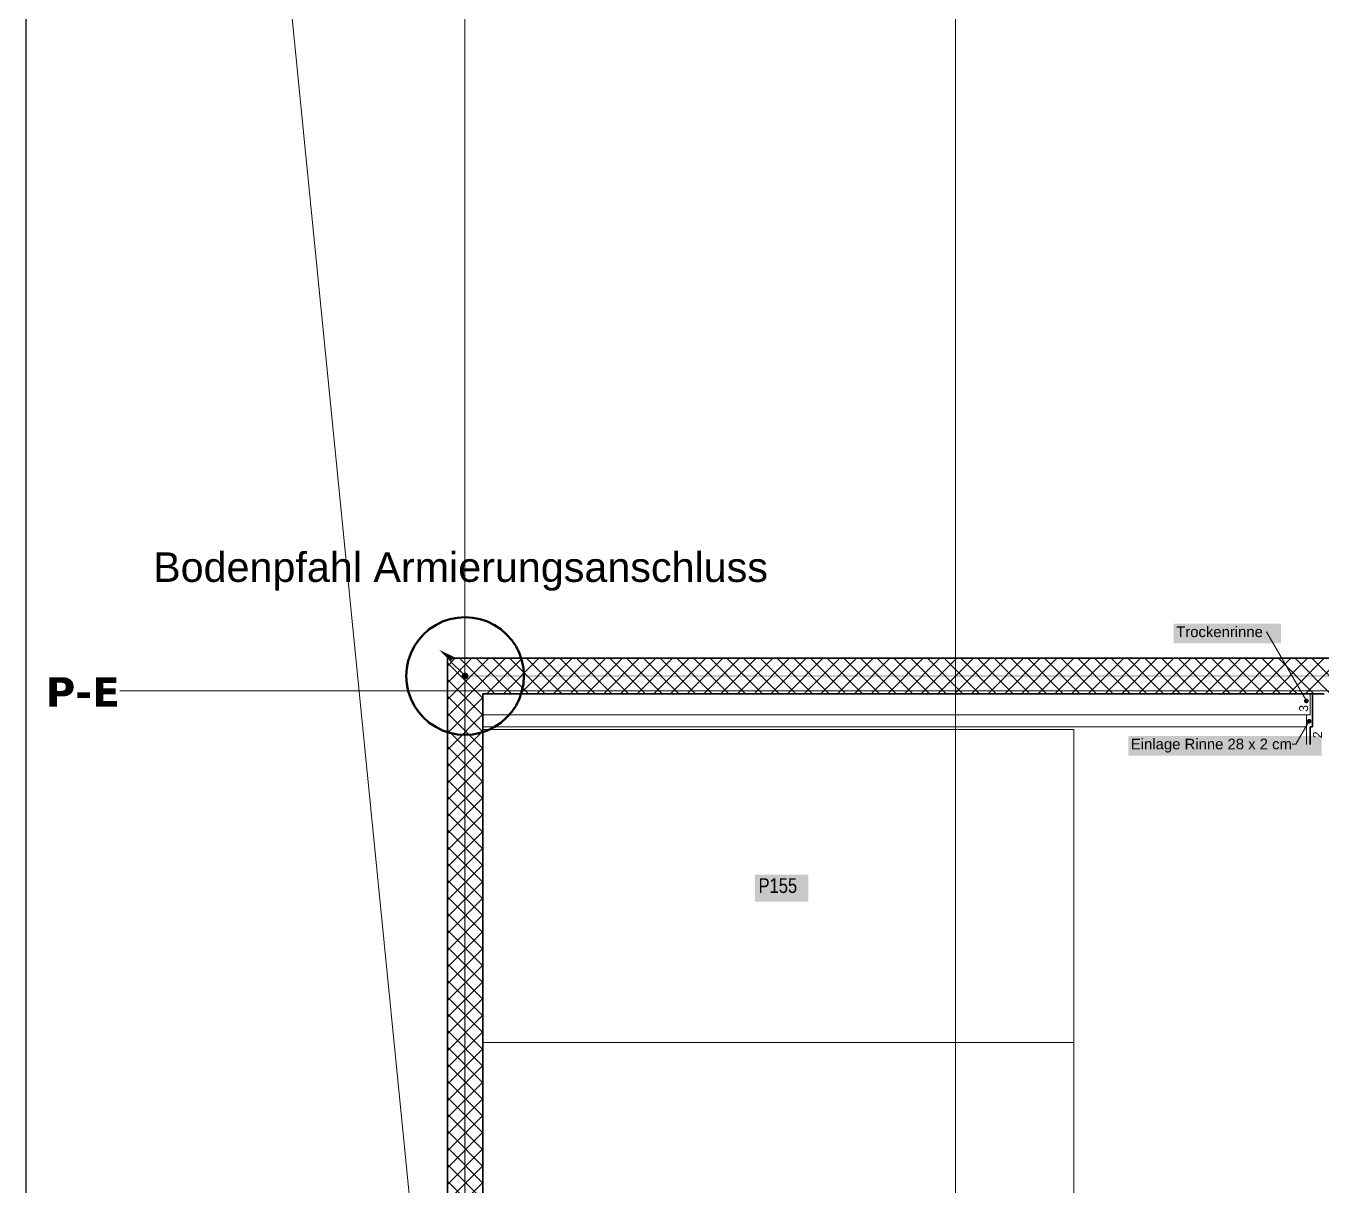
# Model space of a CAD drawing. Extents: x -1067 to 23308, y -6822 to 57810.
# Drawn here: x -1062.4 to -843.1, y 16.1 to 212.4 of the extents above; entities that cross this region are included whole.
import ezdxf
from ezdxf.lldxf.tags import DXFTag

# ---------------------------------------------------------------- set-up
doc = ezdxf.new("R2010")
doc.units = 0
doc.layers.get('0').update_dxf_attribs({"lineweight": 13})
for name, color, linetype, lineweight, true_color in [('A-DETL-____-OTLN', 5, 'Continuous', 9, 0x0000ff), ('EL01_WAN_Blitzschutz Text', 1, 'Continuous', 13, 0xff0000), ('EL01_WAN_Leitung_Potentialausgleich', 1, 'fein_strichliert', 13, 0xff0000), ('S-GRID-____-IDEN', 7, 'Continuous', 9, 0x5555aa)]:
    doc.layers.add(name, color=color, linetype=linetype, lineweight=lineweight, true_color=true_color)
for name, color, linetype, lineweight in [('A-FLOR-____-OTLN', 7, 'Continuous', 9), ('A-WALL-____-MCUT', 7, 'Continuous', 35), ('A-WALL-____-PATT', 7, 'Continuous', 35), ('C-PRKG-____-IDEN', 7, 'Continuous', 5), ('C-PRKG-____-OTLN', 7, 'Continuous', 9), ('S-GRID-____-OTLN', 7, 'Continuous', 5), ('Text', 7, 'Continuous', 5)]:
    doc.layers.add(name, color=color, linetype=linetype, lineweight=lineweight)
doc.styles.get("Standard").update_dxf_attribs({"font": 'arial.ttf'})
tags = doc.linetypes.add('_Rasterlinie_', pattern=[0.375, 0.2, -0.05, 0.075, -0.05]).pattern_tags.tags
tags[10:11] = [DXFTag(74, 4), DXFTag(75, 0), DXFTag(340, '0'), DXFTag(46, 1.0), DXFTag(50, 0.0), DXFTag(44, 0.0), DXFTag(45, 0.0)]
tags[8:9] = [DXFTag(74, 4), DXFTag(75, 0), DXFTag(340, '0'), DXFTag(46, 1.0), DXFTag(50, 0.0), DXFTag(44, 0.0), DXFTag(45, 0.0)]
tags[6:7] = [DXFTag(74, 4), DXFTag(75, 0), DXFTag(340, '0'), DXFTag(46, 1.0), DXFTag(50, 0.0), DXFTag(44, 0.0), DXFTag(45, 0.0)]
tags[4:5] = [DXFTag(74, 4), DXFTag(75, 0), DXFTag(340, '0'), DXFTag(46, 1.0), DXFTag(50, 0.0), DXFTag(44, 0.0), DXFTag(45, 0.0)]
tags = doc.linetypes.add('_Strichliert - Fein_', pattern=[0.15, 0.1, -0.05]).pattern_tags.tags
tags[6:7] = [DXFTag(74, 4), DXFTag(75, 0), DXFTag(340, '0'), DXFTag(46, 1.0), DXFTag(50, 0.0), DXFTag(44, 0.0), DXFTag(45, 0.0)]
tags[4:5] = [DXFTag(74, 4), DXFTag(75, 0), DXFTag(340, '0'), DXFTag(46, 1.0), DXFTag(50, 0.0), DXFTag(44, 0.0), DXFTag(45, 0.0)]
tags = doc.linetypes.add('fein_strichliert', pattern=[4, 1, -2, 1]).pattern_tags.tags
tags[8:9] = [DXFTag(74, 4), DXFTag(75, 0), DXFTag(340, '0'), DXFTag(46, 0.0), DXFTag(50, 0.0), DXFTag(44, 0.0), DXFTag(45, 0.0)]
tags[6:7] = [DXFTag(74, 4), DXFTag(75, 0), DXFTag(340, '0'), DXFTag(46, 0.0), DXFTag(50, 0.0), DXFTag(44, 0.0), DXFTag(45, 0.0)]
tags[4:5] = [DXFTag(74, 4), DXFTag(75, 0), DXFTag(340, '0'), DXFTag(46, 0.0), DXFTag(50, 0.0), DXFTag(44, 0.0), DXFTag(45, 0.0)]
tags = doc.linetypes.add('Gestrichelt', pattern=[0.1, 0.05, -0.05]).pattern_tags.tags
tags[6:7] = [DXFTag(74, 4), DXFTag(75, 0), DXFTag(340, '0'), DXFTag(46, 1.0), DXFTag(50, 0.0), DXFTag(44, 0.0), DXFTag(45, 0.0)]
tags[4:5] = [DXFTag(74, 4), DXFTag(75, 0), DXFTag(340, '0'), DXFTag(46, 1.0), DXFTag(50, 0.0), DXFTag(44, 0.0), DXFTag(45, 0.0)]

# ---------------------------------------------------------------- blocks, each defined once
blk = doc.blocks.new('Referenz-A0UJ2E68XE', base_point=(-1062.18, -175.86))
at = {"layer": 'A-DETL-____-OTLN', "color": 0, "linetype": '_Strichliert - Fein_', "ltscale": 0.13}
blk.add_line((-1035.16, 392.26), (-978.95, -172.39), dxfattribs=at)
at = {"layer": 'A-DETL-____-OTLN', "color": 0, "linetype": 'Continuous', "ltscale": 0.13}
for p, q in [((-845.1, 95.79), (-845.1, 99.38)), ((-845.7, 90.78), (-845.7, 95.79)), ((-845.7, 95.79), (-845.1, 95.79))]:
    blk.add_line(p, q, dxfattribs=at)
at = {"layer": 'A-DETL-____-OTLN', "color": 0, "linetype": 'Continuous', "lineweight": 35, "ltscale": 0.35}
for p, q in [((-845.1, 99.38), (-842.7, 99.38)), ((-844.7, 93.78), (-844.7, 99.38)), ((-845.1, 90.78), (-845.1, 93.78)), ((-845.1, 93.78), (-844.7, 93.78))]:
    blk.add_line(p, q, dxfattribs=at)
at = {"layer": 'A-DETL-____-OTLN', "color": 0, "linetype": 'Gestrichelt', "ltscale": 0.13}
blk.add_line((-845.7, 93.76), (-985.1, 93.76), dxfattribs=at)
at = {"layer": 'A-FLOR-____-OTLN', "color": 0, "linetype": 'Continuous', "ltscale": 0.13}
for p, q in [((-845.1, 99.36), (-985.1, 99.36)), ((-845.7, 95.78), (-985.1, 95.78))]:
    blk.add_line(p, q, dxfattribs=at)
at = {"layer": 'A-WALL-____-MCUT', "color": 0, "linetype": 'Continuous', "ltscale": 0.35}
for p, q in [((-691.1, 105.38), (-991.1, 105.38)), ((-991.1, 105.38), (-991.1, -172.39)), ((-985.1, 99.38), (-845.1, 99.38)), ((-985.1, -172.39), (-985.1, 99.38))]:
    blk.add_line(p, q, dxfattribs=at)
at = {"layer": 'A-WALL-____-PATT', "color": 0, "linetype": 'Continuous', "lineweight": 9, "ltscale": 0.13}
for p, q in [((-991.1, 104.03), (-989.76, 105.38)), ((-991.1, 101.21), (-986.93, 105.38)), ((-985.1, 101.43), (-989.04, 105.38)), ((-985.1, 104.26), (-986.22, 105.38)), ((-985.1, 104.38), (-984.1, 105.38)), ((-985.1, 101.55), (-981.27, 105.38)), ((-984.44, 99.38), (-978.44, 105.38)), ((-977.39, 99.38), (-983.39, 105.38)), ((-981.61, 99.38), (-975.61, 105.38)), ((-974.56, 99.38), (-980.56, 105.38)), ((-978.79, 99.38), (-972.79, 105.38)), ((-971.73, 99.38), (-977.73, 105.38)), ((-975.96, 99.38), (-969.96, 105.38)), ((-968.9, 99.38), (-974.9, 105.38)), ((-973.13, 99.38), (-967.13, 105.38)), ((-966.07, 99.38), (-972.07, 105.38)), ((-970.3, 99.38), (-964.3, 105.38)), ((-963.25, 99.38), (-969.25, 105.38)), ((-967.47, 99.38), (-961.47, 105.38)), ((-960.42, 99.38), (-966.42, 105.38)), ((-964.64, 99.38), (-958.64, 105.38)), ((-957.59, 99.38), (-963.59, 105.38)), ((-961.81, 99.38), (-955.81, 105.38)), ((-954.76, 99.38), (-960.76, 105.38)), ((-958.99, 99.38), (-952.99, 105.38)), ((-951.93, 99.38), (-957.93, 105.38)), ((-956.16, 99.38), (-950.16, 105.38)), ((-949.1, 99.38), (-955.1, 105.38)), ((-953.33, 99.38), (-947.33, 105.38)), ((-946.27, 99.38), (-952.27, 105.38)), ((-950.5, 99.38), (-944.5, 105.38)), ((-943.45, 99.38), (-949.45, 105.38)), ((-947.67, 99.38), (-941.67, 105.38)), ((-940.62, 99.38), (-946.62, 105.38)), ((-944.84, 99.38), (-938.84, 105.38)), ((-937.79, 99.38), (-943.79, 105.38)), ((-942.02, 99.38), (-936.02, 105.38)), ((-934.96, 99.38), (-940.96, 105.38)), ((-939.19, 99.38), (-933.19, 105.38)), ((-932.13, 99.38), (-938.13, 105.38)), ((-936.36, 99.38), (-930.36, 105.38)), ((-929.3, 99.38), (-935.3, 105.38)), ((-933.53, 99.38), (-927.53, 105.38)), ((-926.48, 99.38), (-932.48, 105.38)), ((-930.7, 99.38), (-924.7, 105.38)), ((-923.65, 99.38), (-929.65, 105.38)), ((-927.87, 99.38), (-921.87, 105.38)), ((-920.82, 99.38), (-926.82, 105.38)), ((-925.05, 99.38), (-919.05, 105.38)), ((-917.99, 99.38), (-923.99, 105.38)), ((-922.22, 99.38), (-916.22, 105.38)), ((-915.16, 99.38), (-921.16, 105.38)), ((-919.39, 99.38), (-913.39, 105.38)), ((-912.33, 99.38), (-918.33, 105.38)), ((-916.56, 99.38), (-910.56, 105.38)), ((-909.51, 99.38), (-915.51, 105.38)), ((-913.73, 99.38), (-907.73, 105.38)), ((-906.68, 99.38), (-912.68, 105.38)), ((-910.9, 99.38), (-904.9, 105.38)), ((-903.85, 99.38), (-909.85, 105.38)), ((-908.07, 99.38), (-902.07, 105.38)), ((-901.02, 99.38), (-907.02, 105.38)), ((-905.25, 99.38), (-899.25, 105.38)), ((-898.19, 99.38), (-904.19, 105.38)), ((-902.42, 99.38), (-896.42, 105.38)), ((-895.36, 99.38), (-901.36, 105.38)), ((-899.59, 99.38), (-893.59, 105.38)), ((-892.53, 99.38), (-898.53, 105.38)), ((-896.76, 99.38), (-890.76, 105.38)), ((-889.71, 99.38), (-895.71, 105.38)), ((-893.93, 99.38), (-887.93, 105.38)), ((-886.88, 99.38), (-892.88, 105.38)), ((-891.1, 99.38), (-885.1, 105.38)), ((-884.05, 99.38), (-890.05, 105.38)), ((-888.28, 99.38), (-882.28, 105.38)), ((-881.22, 99.38), (-887.22, 105.38)), ((-885.45, 99.38), (-879.45, 105.38)), ((-878.39, 99.38), (-884.39, 105.38)), ((-882.62, 99.38), (-876.62, 105.38)), ((-875.56, 99.38), (-881.56, 105.38)), ((-879.79, 99.38), (-873.79, 105.38)), ((-872.74, 99.38), (-878.74, 105.38)), ((-876.96, 99.38), (-870.96, 105.38)), ((-869.91, 99.38), (-875.91, 105.38)), ((-874.13, 99.38), (-868.13, 105.38)), ((-867.08, 99.38), (-873.08, 105.38)), ((-871.3, 99.38), (-865.3, 105.38)), ((-864.25, 99.38), (-870.25, 105.38)), ((-868.48, 99.38), (-862.48, 105.38)), ((-861.42, 99.38), (-867.42, 105.38)), ((-865.65, 99.38), (-859.65, 105.38)), ((-858.59, 99.38), (-864.59, 105.38)), ((-862.82, 99.38), (-856.82, 105.38)), ((-855.77, 99.38), (-861.77, 105.38)), ((-859.99, 99.38), (-853.99, 105.38)), ((-852.94, 99.38), (-858.94, 105.38)), ((-857.16, 99.38), (-851.16, 105.38)), ((-850.11, 99.38), (-856.11, 105.38)), ((-854.33, 99.38), (-848.33, 105.38)), ((-847.28, 99.38), (-853.28, 105.38)), ((-851.51, 99.38), (-845.51, 105.38)), ((-844.45, 99.38), (-850.45, 105.38)), ((-848.68, 99.38), (-842.68, 105.38)), ((-841.62, 99.38), (-847.62, 105.38)), ((-845.85, 99.38), (-839.85, 105.38)), ((-838.79, 99.38), (-844.79, 105.38)), ((-985.1, 98.6), (-991.1, 104.6)), ((-991.1, 98.38), (-985.1, 104.38)), ((-980.22, 99.38), (-985.1, 104.26)), ((-985.1, 95.77), (-991.1, 101.77)), ((-991.1, 95.55), (-985.1, 101.55)), ((-983.04, 99.38), (-985.1, 101.43)), ((-985.1, 92.94), (-991.1, 98.94)), ((-991.1, 92.72), (-985.1, 98.72)), ((-985.1, 90.11), (-991.1, 96.11)), ((-991.1, 89.89), (-985.1, 95.89)), ((-985.1, 87.29), (-991.1, 93.29)), ((-991.1, 87.06), (-985.1, 93.06)), ((-985.1, 84.46), (-991.1, 90.46)), ((-991.1, 84.24), (-985.1, 90.24)), ((-985.1, 81.63), (-991.1, 87.63)), ((-991.1, 81.41), (-985.1, 87.41)), ((-985.1, 78.8), (-991.1, 84.8)), ((-991.1, 78.58), (-985.1, 84.58)), ((-985.1, 75.97), (-991.1, 81.97)), ((-991.1, 75.75), (-985.1, 81.75)), ((-985.1, 73.14), (-991.1, 79.14)), ((-991.1, 72.92), (-985.1, 78.92)), ((-985.1, 70.32), (-991.1, 76.32)), ((-991.1, 70.09), (-985.1, 76.09)), ((-985.1, 67.49), (-991.1, 73.49)), ((-991.1, 67.26), (-985.1, 73.26)), ((-985.1, 64.66), (-991.1, 70.66)), ((-991.1, 64.44), (-985.1, 70.44)), ((-985.1, 61.83), (-991.1, 67.83)), ((-991.1, 61.61), (-985.1, 67.61)), ((-985.1, 59), (-991.1, 65)), ((-991.1, 58.78), (-985.1, 64.78)), ((-985.1, 56.17), (-991.1, 62.17)), ((-991.1, 55.95), (-985.1, 61.95)), ((-985.1, 53.35), (-991.1, 59.35)), ((-991.1, 53.12), (-985.1, 59.12)), ((-985.1, 50.52), (-991.1, 56.52)), ((-991.1, 50.29), (-985.1, 56.29)), ((-985.1, 47.69), (-991.1, 53.69)), ((-991.1, 47.47), (-985.1, 53.47)), ((-985.1, 44.86), (-991.1, 50.86)), ((-991.1, 44.64), (-985.1, 50.64)), ((-985.1, 42.03), (-991.1, 48.03)), ((-991.1, 41.81), (-985.1, 47.81)), ((-985.1, 39.2), (-991.1, 45.2)), ((-991.1, 38.98), (-985.1, 44.98)), ((-985.1, 36.37), (-991.1, 42.37)), ((-991.1, 36.15), (-985.1, 42.15)), ((-985.1, 33.55), (-991.1, 39.55)), ((-991.1, 33.32), (-985.1, 39.32)), ((-985.1, 30.72), (-991.1, 36.72)), ((-991.1, 30.5), (-985.1, 36.5)), ((-985.1, 27.89), (-991.1, 33.89)), ((-991.1, 27.67), (-985.1, 33.67)), ((-985.1, 25.06), (-991.1, 31.06)), ((-991.1, 24.84), (-985.1, 30.84)), ((-985.1, 22.23), (-991.1, 28.23)), ((-991.1, 22.01), (-985.1, 28.01)), ((-985.1, 19.4), (-991.1, 25.4)), ((-991.1, 19.18), (-985.1, 25.18)), ((-985.1, 16.58), (-991.1, 22.58)), ((-991.1, 16.35), (-985.1, 22.35)), ((-985.1, 13.75), (-991.1, 19.75)), ((-991.1, 13.52), (-985.1, 19.52)), ((-985.1, 10.92), (-991.1, 16.92)), ((-991.1, 10.7), (-985.1, 16.7))]:
    blk.add_line(p, q, dxfattribs=at)
at = {"layer": 'C-PRKG-____-IDEN', "color": 7, "linetype": 'Continuous', "ltscale": 0.13, "true_color": 0xffffff}
for points in [[(-939.05, 64.19), (-929.98, 64.19), (-939.05, 68.78)], [(-929.98, 64.19), (-939.05, 68.78), (-929.98, 68.78)]]:
    blk.add_solid(points, dxfattribs=at)
at = {"layer": 'C-PRKG-____-OTLN', "color": 0, "linetype": 'Continuous', "ltscale": 0.13}
for p, q in [((-885.1, 93.34), (-985.1, 93.34)), ((-885.1, 40.35), (-885.1, 93.34)), ((-885.1, 93.34), (-885.1, 93.34)), ((-985.1, 40.35), (-885.1, 40.35)), ((-885.1, 40.35), (-985.1, 40.35)), ((-885.1, 40.35), (-885.1, 40.35)), ((-885.1, -12.63), (-885.1, 40.35)), ((-885.1, 40.35), (-885.1, 40.35))]:
    blk.add_line(p, q, dxfattribs=at)
at = {"layer": 'S-GRID-____-OTLN', "color": 0, "linetype": '_Rasterlinie_', "ltscale": 0.13}
for p, q in [((-988.14, -172.39), (-988.14, 546.38)), ((-905.1, -172.39), (-905.1, 546.38)), ((-1046.54, 99.88), (-144.67, 99.88))]:
    blk.add_line(p, q, dxfattribs=at)
at = {"layer": 'Text', "color": 0, "linetype": 'Continuous', "ltscale": 0.13}
for p, q in [((-845.72, 98.15), (-852.44, 109.85)), ((-846.01, 98.23), (-846.02, 98.19)), ((-846.02, 98.19), (-846.02, 98.15)), ((-846.02, 98.15), (-846.02, 98.11)), ((-846.02, 98.11), (-846.01, 98.07)), ((-846, 98.26), (-846.01, 98.23)), ((-846.01, 98.07), (-846, 98.03)), ((-845.98, 98.3), (-846, 98.26)), ((-846, 98.03), (-845.98, 98)), ((-845.96, 98.33), (-845.98, 98.3)), ((-845.98, 98), (-845.96, 97.97)), ((-845.93, 98.36), (-845.96, 98.33)), ((-845.96, 97.97), (-845.93, 97.94)), ((-845.9, 98.39), (-845.93, 98.36)), ((-845.93, 97.94), (-845.9, 97.91)), ((-845.87, 98.41), (-845.9, 98.39)), ((-845.9, 97.91), (-845.87, 97.89)), ((-845.84, 98.43), (-845.87, 98.41)), ((-845.87, 97.89), (-845.84, 97.87)), ((-845.8, 98.44), (-845.84, 98.43)), ((-845.84, 97.87), (-845.8, 97.86)), ((-845.76, 98.45), (-845.8, 98.44)), ((-845.8, 97.86), (-845.76, 97.85)), ((-845.72, 98.45), (-845.76, 98.45)), ((-845.76, 97.85), (-845.72, 97.85)), ((-845.68, 98.45), (-845.72, 98.45)), ((-845.72, 97.85), (-845.68, 97.85)), ((-845.64, 98.44), (-845.68, 98.45)), ((-845.68, 97.85), (-845.64, 97.86)), ((-845.61, 98.43), (-845.64, 98.44)), ((-845.64, 97.86), (-845.61, 97.87)), ((-845.57, 98.41), (-845.61, 98.43)), ((-845.61, 97.87), (-845.57, 97.89)), ((-845.54, 98.39), (-845.57, 98.41)), ((-845.57, 97.89), (-845.54, 97.91)), ((-845.51, 98.36), (-845.54, 98.39)), ((-845.54, 97.91), (-845.51, 97.94)), ((-845.48, 98.33), (-845.51, 98.36)), ((-845.51, 97.94), (-845.48, 97.97)), ((-845.46, 98.3), (-845.48, 98.33)), ((-845.48, 97.97), (-845.46, 98)), ((-845.45, 98.26), (-845.46, 98.3)), ((-845.46, 98), (-845.45, 98.03)), ((-845.43, 98.23), (-845.45, 98.26)), ((-845.45, 98.03), (-845.43, 98.07)), ((-845.42, 98.19), (-845.43, 98.23)), ((-845.43, 98.07), (-845.42, 98.11)), ((-845.42, 98.15), (-845.42, 98.19)), ((-845.42, 98.11), (-845.42, 98.15)), ((-845.24, 94.71), (-847.52, 90.86)), ((-845.53, 94.75), (-845.54, 94.71)), ((-845.54, 94.71), (-845.53, 94.68)), ((-845.51, 94.83), (-845.53, 94.79)), ((-845.53, 94.79), (-845.53, 94.75)), ((-845.53, 94.68), (-845.53, 94.64)), ((-845.53, 94.64), (-845.51, 94.6)), ((-845.5, 94.86), (-845.51, 94.83)), ((-845.51, 94.6), (-845.5, 94.56)), ((-845.47, 94.9), (-845.5, 94.86)), ((-845.5, 94.56), (-845.47, 94.53)), ((-845.45, 94.93), (-845.47, 94.9)), ((-845.47, 94.53), (-845.45, 94.5)), ((-845.42, 94.95), (-845.45, 94.93)), ((-845.45, 94.5), (-845.42, 94.48)), ((-845.39, 94.97), (-845.42, 94.95)), ((-845.42, 94.48), (-845.39, 94.45)), ((-845.35, 94.99), (-845.39, 94.97)), ((-845.39, 94.45), (-845.35, 94.44)), ((-845.31, 95), (-845.35, 94.99)), ((-845.35, 94.44), (-845.31, 94.42)), ((-845.28, 95.01), (-845.31, 95)), ((-845.31, 94.42), (-845.28, 94.42)), ((-845.24, 95.01), (-845.28, 95.01)), ((-845.28, 94.42), (-845.24, 94.41)), ((-845.2, 95.01), (-845.24, 95.01)), ((-845.24, 94.41), (-845.2, 94.42)), ((-845.16, 95), (-845.2, 95.01)), ((-845.2, 94.42), (-845.16, 94.42)), ((-845.12, 94.99), (-845.16, 95)), ((-845.16, 94.42), (-845.12, 94.44)), ((-845.09, 94.97), (-845.12, 94.99)), ((-845.12, 94.44), (-845.09, 94.45)), ((-845.05, 94.95), (-845.09, 94.97)), ((-845.09, 94.45), (-845.05, 94.48)), ((-845.02, 94.93), (-845.05, 94.95)), ((-845.05, 94.48), (-845.02, 94.5)), ((-845, 94.9), (-845.02, 94.93)), ((-845.02, 94.5), (-845, 94.53)), ((-844.98, 94.86), (-845, 94.9)), ((-845, 94.53), (-844.98, 94.56)), ((-844.96, 94.83), (-844.98, 94.86)), ((-844.98, 94.56), (-844.96, 94.6)), ((-844.95, 94.79), (-844.96, 94.83)), ((-844.96, 94.6), (-844.95, 94.64)), ((-844.94, 94.75), (-844.95, 94.79)), ((-844.95, 94.64), (-844.94, 94.68)), ((-844.94, 94.71), (-844.94, 94.75)), ((-844.94, 94.68), (-844.94, 94.71)), ((-847.52, 90.86), (-848.13, 90.86))]:
    blk.add_line(p, q, dxfattribs=at)
at = {"layer": 'Text', "color": 7, "linetype": 'Continuous', "ltscale": 0.13, "true_color": 0xffffff}
for points in [[(-849.99, 107.89), (-868.2, 107.89), (-849.99, 111.2)], [(-868.2, 107.89), (-849.99, 111.2), (-868.2, 111.2)], [(-849.99, 111.2), (-868.2, 111.2), (-868.2, 111.2)], [(-849.99, 107.89), (-849.99, 107.89), (-868.2, 107.89)], [(-843.14, 88.9), (-875.87, 88.9), (-843.14, 92.21)], [(-875.87, 88.9), (-843.14, 92.21), (-875.87, 92.21)], [(-843.14, 92.21), (-875.87, 92.21), (-875.87, 92.21)], [(-843.14, 88.9), (-843.14, 88.9), (-875.87, 88.9)]]:
    blk.add_solid(points, dxfattribs=at)
at = {"layer": 'Text', "color": 0, "linetype": 'Continuous', "ltscale": 0.13}
for points in [[(-846.01, 98.19), (-846.02, 98.19), (-846.01, 98.24)], [(-846.02, 98.15), (-846.02, 98.15), (-846.02, 98.19)], [(-846.01, 98.1), (-846.02, 98.1), (-846.02, 98.19)], [(-846.01, 98.06), (-846.01, 98.19), (-846.02, 98.19)], [(-846.02, 98.1), (-846.02, 98.15), (-846.02, 98.15)], [(-846.01, 98.06), (-846.01, 98.1), (-846.02, 98.1)], [(-845.99, 98.24), (-846.01, 98.24), (-845.99, 98.28)], [(-845.99, 98.06), (-846.01, 98.06), (-846.01, 98.24)], [(-845.99, 98.01), (-845.99, 98.24), (-846.01, 98.24)], [(-845.99, 98.01), (-845.99, 98.06), (-846.01, 98.06)], [(-845.96, 98.28), (-845.99, 98.28), (-845.96, 98.32)], [(-845.97, 98.01), (-845.99, 98.01), (-845.99, 98.28)], [(-845.96, 97.97), (-845.96, 98.28), (-845.99, 98.28)], [(-845.96, 97.97), (-845.97, 98.01), (-845.99, 98.01)], [(-845.93, 98.32), (-845.96, 98.32), (-845.93, 98.36)], [(-845.94, 97.97), (-845.96, 97.97), (-845.96, 98.32)], [(-845.93, 97.94), (-845.93, 98.32), (-845.96, 98.32)], [(-845.93, 97.94), (-845.94, 97.97), (-845.96, 97.97)], [(-845.9, 98.36), (-845.93, 98.36), (-845.9, 98.39)], [(-845.9, 97.94), (-845.93, 97.94), (-845.93, 98.36)], [(-845.9, 97.91), (-845.9, 98.36), (-845.93, 98.36)], [(-845.9, 97.91), (-845.9, 97.94), (-845.93, 97.94)], [(-845.86, 98.39), (-845.9, 98.39), (-845.86, 98.42)], [(-845.86, 97.91), (-845.9, 97.91), (-845.9, 98.39)], [(-845.86, 97.88), (-845.86, 98.39), (-845.9, 98.39)], [(-845.86, 97.88), (-845.86, 97.91), (-845.9, 97.91)], [(-845.81, 98.42), (-845.86, 98.42), (-845.81, 98.43)], [(-845.82, 97.88), (-845.86, 97.88), (-845.86, 98.42)], [(-845.81, 97.86), (-845.81, 98.42), (-845.86, 98.42)], [(-845.81, 97.86), (-845.82, 97.88), (-845.86, 97.88)], [(-845.77, 98.43), (-845.81, 98.43), (-845.77, 98.44)], [(-845.77, 97.86), (-845.81, 97.86), (-845.81, 98.43)], [(-845.77, 97.85), (-845.77, 98.43), (-845.81, 98.43)], [(-845.77, 97.85), (-845.77, 97.86), (-845.81, 97.86)], [(-845.72, 98.44), (-845.77, 98.44), (-845.72, 98.45)], [(-845.72, 97.85), (-845.77, 97.85), (-845.77, 98.44)], [(-845.72, 97.85), (-845.72, 98.44), (-845.77, 98.44)], [(-845.72, 97.85), (-845.72, 97.85), (-845.77, 97.85)], [(-845.68, 97.85), (-845.72, 97.85), (-845.72, 98.45)], [(-845.68, 98.44), (-845.72, 98.44), (-845.72, 98.45)], [(-845.68, 97.85), (-845.68, 98.44), (-845.72, 98.44)], [(-845.72, 97.85), (-845.68, 97.85), (-845.72, 97.85)], [(-845.63, 97.86), (-845.68, 97.86), (-845.68, 98.44)], [(-845.63, 98.43), (-845.67, 98.43), (-845.68, 98.44)], [(-845.68, 97.85), (-845.63, 97.86), (-845.68, 97.86)], [(-845.63, 97.86), (-845.63, 98.43), (-845.67, 98.43)], [(-845.59, 97.88), (-845.63, 97.88), (-845.63, 98.43)], [(-845.59, 98.42), (-845.63, 98.42), (-845.63, 98.43)], [(-845.59, 97.88), (-845.59, 98.42), (-845.63, 98.42)], [(-845.63, 97.86), (-845.59, 97.88), (-845.63, 97.88)], [(-845.55, 97.91), (-845.59, 97.91), (-845.59, 98.42)], [(-845.55, 98.39), (-845.58, 98.39), (-845.59, 98.42)], [(-845.59, 97.88), (-845.55, 97.91), (-845.59, 97.91)], [(-845.55, 97.91), (-845.55, 98.39), (-845.58, 98.39)], [(-845.51, 97.94), (-845.55, 97.94), (-845.55, 98.39)], [(-845.51, 98.36), (-845.54, 98.36), (-845.55, 98.39)], [(-845.55, 97.91), (-845.51, 97.94), (-845.55, 97.94)], [(-845.51, 97.94), (-845.51, 98.36), (-845.54, 98.36)], [(-845.48, 97.97), (-845.51, 97.97), (-845.51, 98.36)], [(-845.48, 98.32), (-845.51, 98.32), (-845.51, 98.36)], [(-845.48, 97.97), (-845.48, 98.32), (-845.51, 98.32)], [(-845.51, 97.94), (-845.48, 97.97), (-845.51, 97.97)], [(-845.45, 98.01), (-845.48, 98.01), (-845.48, 98.32)], [(-845.45, 98.28), (-845.48, 98.28), (-845.48, 98.32)], [(-845.45, 98.01), (-845.45, 98.28), (-845.48, 98.28)], [(-845.48, 97.97), (-845.45, 98.01), (-845.48, 98.01)], [(-845.44, 98.06), (-845.45, 98.06), (-845.45, 98.28)], [(-845.44, 98.24), (-845.45, 98.24), (-845.45, 98.28)], [(-845.44, 98.06), (-845.44, 98.24), (-845.45, 98.24)], [(-845.45, 98.01), (-845.44, 98.06), (-845.45, 98.06)], [(-845.43, 98.1), (-845.44, 98.1), (-845.44, 98.24)], [(-845.43, 98.19), (-845.43, 98.19), (-845.44, 98.24)], [(-845.44, 98.06), (-845.43, 98.1), (-845.44, 98.1)], [(-845.43, 98.1), (-845.43, 98.19), (-845.43, 98.19)], [(-845.42, 98.15), (-845.43, 98.15), (-845.43, 98.19)], [(-845.43, 98.1), (-845.42, 98.15), (-845.43, 98.15)], [(-845.53, 94.71), (-845.54, 94.71), (-845.53, 94.76)], [(-845.53, 94.67), (-845.53, 94.71), (-845.54, 94.71)], [(-845.52, 94.76), (-845.53, 94.76), (-845.52, 94.81)], [(-845.53, 94.67), (-845.53, 94.67), (-845.53, 94.76)], [(-845.52, 94.62), (-845.52, 94.76), (-845.53, 94.76)], [(-845.52, 94.62), (-845.53, 94.67), (-845.53, 94.67)], [(-845.5, 94.81), (-845.52, 94.81), (-845.5, 94.85)], [(-845.51, 94.62), (-845.52, 94.62), (-845.52, 94.81)], [(-845.5, 94.58), (-845.5, 94.81), (-845.52, 94.81)], [(-845.5, 94.58), (-845.51, 94.62), (-845.52, 94.62)], [(-845.48, 94.85), (-845.5, 94.85), (-845.48, 94.89)], [(-845.48, 94.58), (-845.5, 94.58), (-845.5, 94.85)], [(-845.48, 94.54), (-845.48, 94.85), (-845.5, 94.85)], [(-845.48, 94.54), (-845.48, 94.58), (-845.5, 94.58)], [(-845.45, 94.89), (-845.48, 94.89), (-845.45, 94.93)], [(-845.45, 94.54), (-845.48, 94.54), (-845.48, 94.89)], [(-845.45, 94.5), (-845.45, 94.89), (-845.48, 94.89)], [(-845.45, 94.5), (-845.45, 94.54), (-845.48, 94.54)], [(-845.41, 94.93), (-845.45, 94.93), (-845.41, 94.96)], [(-845.41, 94.5), (-845.45, 94.5), (-845.45, 94.93)], [(-845.41, 94.47), (-845.41, 94.93), (-845.45, 94.93)], [(-845.41, 94.47), (-845.41, 94.5), (-845.45, 94.5)], [(-845.37, 94.96), (-845.41, 94.96), (-845.37, 94.98)], [(-845.37, 94.47), (-845.41, 94.47), (-845.41, 94.96)], [(-845.37, 94.45), (-845.37, 94.96), (-845.41, 94.96)], [(-845.37, 94.45), (-845.37, 94.47), (-845.41, 94.47)], [(-845.33, 94.98), (-845.37, 94.98), (-845.33, 95)], [(-845.33, 94.45), (-845.37, 94.45), (-845.37, 94.98)], [(-845.33, 94.43), (-845.33, 94.98), (-845.37, 94.98)], [(-845.33, 94.43), (-845.33, 94.45), (-845.37, 94.45)], [(-845.28, 95), (-845.33, 95), (-845.28, 95.01)], [(-845.28, 94.43), (-845.33, 94.43), (-845.33, 95)], [(-845.28, 94.42), (-845.28, 95), (-845.33, 95)], [(-845.28, 94.42), (-845.28, 94.43), (-845.33, 94.43)], [(-845.24, 94.42), (-845.28, 94.42), (-845.28, 95.01)], [(-845.24, 94.41), (-845.24, 95.01), (-845.28, 95.01)], [(-845.24, 95.01), (-845.28, 95.01), (-845.24, 95.01)], [(-845.24, 94.41), (-845.24, 94.42), (-845.28, 94.42)], [(-845.19, 94.42), (-845.24, 94.42), (-845.24, 95.01)], [(-845.19, 94.42), (-845.19, 95.01), (-845.24, 95.01)], [(-845.19, 95.01), (-845.24, 95.01), (-845.24, 95.01)], [(-845.24, 94.41), (-845.19, 94.42), (-845.24, 94.42)], [(-845.14, 94.43), (-845.19, 94.43), (-845.19, 95.01)], [(-845.14, 95), (-845.19, 95), (-845.19, 95.01)], [(-845.14, 94.43), (-845.14, 95), (-845.19, 95)], [(-845.19, 94.42), (-845.14, 94.43), (-845.19, 94.43)], [(-845.1, 94.45), (-845.14, 94.45), (-845.14, 95)], [(-845.1, 94.98), (-845.14, 94.98), (-845.14, 95)], [(-845.1, 94.45), (-845.1, 94.98), (-845.14, 94.98)], [(-845.14, 94.43), (-845.1, 94.45), (-845.14, 94.45)], [(-845.06, 94.47), (-845.1, 94.47), (-845.1, 94.98)], [(-845.06, 94.96), (-845.1, 94.96), (-845.1, 94.98)], [(-845.06, 94.47), (-845.06, 94.96), (-845.1, 94.96)], [(-845.1, 94.45), (-845.06, 94.47), (-845.1, 94.47)], [(-845.02, 94.5), (-845.06, 94.5), (-845.06, 94.96)], [(-845.02, 94.93), (-845.06, 94.93), (-845.06, 94.96)], [(-845.02, 94.5), (-845.02, 94.93), (-845.06, 94.93)], [(-845.06, 94.47), (-845.02, 94.5), (-845.06, 94.5)], [(-844.99, 94.54), (-845.02, 94.54), (-845.02, 94.93)], [(-844.99, 94.89), (-845.02, 94.89), (-845.02, 94.93)], [(-844.99, 94.54), (-844.99, 94.89), (-845.02, 94.89)], [(-845.02, 94.5), (-844.99, 94.54), (-845.02, 94.54)], [(-844.97, 94.58), (-844.99, 94.58), (-844.99, 94.89)], [(-844.97, 94.85), (-844.99, 94.85), (-844.99, 94.89)], [(-844.97, 94.58), (-844.97, 94.85), (-844.99, 94.85)], [(-844.99, 94.54), (-844.97, 94.58), (-844.99, 94.58)], [(-844.95, 94.62), (-844.97, 94.62), (-844.97, 94.85)], [(-844.95, 94.81), (-844.97, 94.81), (-844.97, 94.85)], [(-844.95, 94.62), (-844.95, 94.81), (-844.97, 94.81)], [(-844.97, 94.58), (-844.95, 94.62), (-844.97, 94.62)], [(-844.94, 94.67), (-844.95, 94.67), (-844.95, 94.81)], [(-844.94, 94.76), (-844.95, 94.76), (-844.95, 94.81)], [(-844.94, 94.67), (-844.94, 94.76), (-844.95, 94.76)], [(-844.95, 94.62), (-844.94, 94.67), (-844.95, 94.67)], [(-844.94, 94.71), (-844.94, 94.71), (-844.94, 94.76)], [(-844.94, 94.67), (-844.94, 94.71), (-844.94, 94.71)]]:
    blk.add_solid(points, dxfattribs=at)
at = {"layer": 'C-PRKG-____-IDEN', "color": 0, "linetype": 'Continuous', "ltscale": 0.13, "insert": (-938.43, 68.16), "char_height": 2.5, "attachment_point": 1}
blk.add_mtext('{\\W0.8;\\fArial;P155}', dxfattribs=at)
at = {"layer": 'S-GRID-____-IDEN', "color": 0, "linetype": 'Continuous', "lineweight": 5, "ltscale": 0.13, "insert": (-1059.09, 102.17), "char_height": 5, "attachment_point": 1}
blk.add_mtext('{\\fVerdana|b1|i0;P-E}', dxfattribs=at)
at = {"layer": 'Text', "color": 0, "linetype": 'Continuous', "ltscale": 0.13, "char_height": 1.8, "attachment_point": 1}
for s, insert in [('{\\fArial;Trockenrinne}', (-867.75, 110.75)), ('{\\fArial;Einlage Rinne 28 x 2 cm}', (-875.42, 91.76))]:
    blk.add_mtext(s, dxfattribs=dict(at, insert=insert))
at = {"layer": 'Text', "color": 0, "linetype": 'Continuous', "ltscale": 0.13, "char_height": 1.5, "attachment_point": 1, "rotation": 90}
for s, insert in [('{\\fArial;3}', (-846.93, 96.31)), ('{\\fArial;2}', (-844.6, 91.84))]:
    blk.add_mtext(s, dxfattribs=dict(at, insert=insert))
blk = doc.blocks.new('Kreis-A0UJ2E74XE', base_point=(-998.05, 92.42))
at = {"color": 0, "linetype": 'ByBlock', "lineweight": -2, "ltscale": 0.5}
for p, q in [((-990.67, 111.98), (-991.9, 111.57)), ((-989.39, 112.24), (-990.67, 111.98)), ((-988.09, 112.32), (-989.39, 112.24)), ((-986.8, 112.24), (-988.09, 112.32)), ((-985.52, 111.98), (-986.8, 112.24)), ((-984.29, 111.57), (-985.52, 111.98)), ((-994.15, 110.27), (-995.13, 109.41)), ((-993.07, 110.99), (-994.15, 110.27)), ((-991.9, 111.57), (-993.07, 110.99)), ((-983.12, 110.99), (-984.29, 111.57)), ((-982.04, 110.27), (-983.12, 110.99)), ((-981.06, 109.41), (-982.04, 110.27)), ((-995.99, 108.43), (-996.72, 107.35)), ((-995.13, 109.41), (-995.99, 108.43)), ((-980.2, 108.43), (-981.06, 109.41)), ((-979.47, 107.35), (-980.2, 108.43)), ((-997.29, 106.18), (-997.71, 104.95)), ((-996.72, 107.35), (-997.29, 106.18)), ((-978.9, 106.18), (-979.47, 107.35)), ((-978.48, 104.95), (-978.9, 106.18)), ((-997.96, 103.67), (-998.05, 102.37)), ((-997.71, 104.95), (-997.96, 103.67)), ((-978.23, 103.67), (-978.48, 104.95)), ((-978.14, 102.37), (-978.23, 103.67)), ((-998.05, 102.37), (-997.96, 101.07)), ((-997.96, 101.07), (-997.71, 99.79)), ((-978.48, 99.79), (-978.23, 101.07)), ((-978.23, 101.07), (-978.14, 102.37)), ((-997.71, 99.79), (-997.29, 98.56)), ((-978.9, 98.56), (-978.48, 99.79)), ((-997.29, 98.56), (-996.72, 97.39)), ((-996.72, 97.39), (-995.99, 96.31)), ((-980.2, 96.31), (-979.47, 97.39)), ((-979.47, 97.39), (-978.9, 98.56)), ((-995.99, 96.31), (-995.13, 95.33)), ((-995.13, 95.33), (-994.15, 94.47)), ((-994.15, 94.47), (-993.07, 93.75)), ((-983.12, 93.75), (-982.04, 94.47)), ((-982.04, 94.47), (-981.06, 95.33)), ((-981.06, 95.33), (-980.2, 96.31)), ((-993.07, 93.75), (-991.9, 93.17)), ((-991.9, 93.17), (-990.67, 92.76)), ((-990.67, 92.76), (-989.39, 92.5)), ((-989.39, 92.5), (-988.09, 92.42)), ((-988.09, 92.42), (-986.8, 92.5)), ((-986.8, 92.5), (-985.52, 92.76)), ((-985.52, 92.76), (-984.29, 93.17)), ((-984.29, 93.17), (-983.12, 93.75))]:
    blk.add_line(p, q, dxfattribs=at)
blk = doc.blocks.new('Bauteilbeschriftung-A0UJ2E8KXE', base_point=(-1040.89, 118.29))
at = {"color": 0, "linetype": 'ByBlock', "lineweight": -2, "ltscale": 0.13, "insert": (-1040.89, 123.29), "char_height": 5, "attachment_point": 1}
blk.add_mtext('{\\fArial;Bodenpfahl Armierungsanschluss }', dxfattribs=at)
blk = doc.blocks.new('Steigleitung_nach oben-A0UJ2E94XE', base_point=(-992.55, 101.81))
at = {"color": 0, "linetype": 'ByBlock', "lineweight": -2, "ltscale": 0.13}
blk.add_line((-990.58, 104.85), (-988.5, 102.77), dxfattribs=at)
for points in [[(-989.88, 105.55), (-991.29, 105.55), (-992.55, 106.82)], [(-990.58, 104.85), (-989.88, 105.55), (-991.29, 105.55)], [(-987.55, 102.37), (-988.67, 102.37), (-987.57, 102.52)], [(-988.67, 102.37), (-987.57, 102.52), (-988.65, 102.52)], [(-988.65, 102.23), (-987.55, 102.37), (-988.67, 102.37)], [(-987.57, 102.52), (-988.65, 102.52), (-987.62, 102.65)], [(-988.65, 102.52), (-987.62, 102.65), (-988.59, 102.65)], [(-987.57, 102.52), (-988.65, 102.52), (-987.57, 102.52)], [(-988.65, 102.52), (-987.57, 102.52), (-988.65, 102.52)], [(-987.57, 102.23), (-988.65, 102.23), (-987.55, 102.37)], [(-988.59, 102.09), (-987.57, 102.23), (-988.65, 102.23)], [(-987.57, 102.23), (-988.65, 102.23), (-987.57, 102.23)], [(-988.65, 102.23), (-987.57, 102.23), (-988.65, 102.23)], [(-987.62, 102.65), (-988.59, 102.65), (-987.71, 102.77)], [(-988.59, 102.65), (-987.71, 102.77), (-988.5, 102.77)], [(-987.62, 102.65), (-988.59, 102.65), (-987.62, 102.65)], [(-988.59, 102.65), (-987.62, 102.65), (-988.59, 102.65)], [(-987.62, 102.09), (-988.59, 102.09), (-987.57, 102.23)], [(-988.5, 101.97), (-987.62, 102.09), (-988.59, 102.09)], [(-987.62, 102.09), (-988.59, 102.09), (-987.62, 102.09)], [(-988.59, 102.09), (-987.62, 102.09), (-988.59, 102.09)], [(-987.71, 102.77), (-988.5, 102.77), (-987.83, 102.86)], [(-988.5, 102.77), (-987.83, 102.86), (-988.39, 102.86)], [(-987.71, 102.77), (-988.5, 102.77), (-987.71, 102.77)], [(-988.5, 102.77), (-987.71, 102.77), (-988.5, 102.77)], [(-987.71, 101.97), (-988.5, 101.97), (-987.62, 102.09)], [(-988.39, 101.89), (-987.71, 101.97), (-988.5, 101.97)], [(-987.71, 101.97), (-988.5, 101.97), (-987.71, 101.97)], [(-988.5, 101.97), (-987.71, 101.97), (-988.5, 101.97)], [(-987.83, 102.86), (-988.39, 102.86), (-987.96, 102.91)], [(-988.39, 102.86), (-987.96, 102.91), (-988.25, 102.91)], [(-987.83, 101.89), (-988.39, 101.89), (-987.71, 101.97)], [(-988.25, 101.83), (-987.83, 101.89), (-988.39, 101.89)], [(-987.83, 101.89), (-988.39, 101.89), (-987.83, 101.89)], [(-988.39, 101.89), (-987.83, 101.89), (-988.39, 101.89)], [(-987.96, 102.91), (-988.25, 102.91), (-988.11, 102.93)], [(-987.96, 102.91), (-988.25, 102.91), (-987.96, 102.91)], [(-988.25, 102.91), (-987.96, 102.91), (-988.25, 102.91)], [(-987.96, 101.83), (-988.25, 101.83), (-987.83, 101.89)], [(-988.11, 101.81), (-987.96, 101.83), (-988.25, 101.83)], [(-987.96, 101.83), (-988.25, 101.83), (-987.96, 101.83)], [(-988.25, 101.83), (-987.96, 101.83), (-988.25, 101.83)]]:
    blk.add_solid(points, dxfattribs=at)
blk = doc.blocks.new('Polylinie-A0UJ2E9CXE', base_point=(-988.24, -405.59))
at = {"color": 0, "linetype": 'ByBlock', "lineweight": -2, "ltscale": 0.13}
for points in [[(-987.94, 102.22), (-687.94, 102.22), (-988.24, 102.52)], [(-687.94, 102.22), (-988.24, 102.52), (-688.24, 102.52)], [(-988.24, 102.22), (-987.94, 102.22), (-988.24, 102.52)], [(-988.24, -172.39), (-987.94, -172.39), (-988.24, 102.22)], [(-987.94, -172.39), (-988.24, 102.22), (-987.94, 102.22)]]:
    blk.add_solid(points, dxfattribs=at)

msp = doc.modelspace()

# ---------------------------------------------------------------- linework, layer by layer
at = {"color": 0, "linetype": 'ByBlock', "lineweight": -2, "ltscale": 0.13}
msp.add_line((-1062.42, 565.53), (-1062.42, -174.47), dxfattribs=at)

# ---------------------------------------------------------------- block references
at = {"color": 9, "lineweight": 25, "ltscale": 0.25, "true_color": 0xc0c0c0}
msp.add_blockref('Referenz-A0UJ2E68XE', (-1062.18, -175.86), dxfattribs=at)
at = {"layer": 'EL01_WAN_Blitzschutz Text', "linetype": 'ByBlock', "ltscale": 0.13}
msp.add_blockref('Bauteilbeschriftung-A0UJ2E8KXE', (-1040.89, 118.29), dxfattribs=at)
at = {"layer": 'EL01_WAN_Leitung_Potentialausgleich', "linetype": 'ByBlock', "ltscale": 0.13}
for name, p in [('Polylinie-A0UJ2E9CXE', (-988.24, -405.59)), ('Steigleitung_nach oben-A0UJ2E94XE', (-992.55, 101.81))]:
    msp.add_blockref(name, p, dxfattribs=at)
at = {"layer": 'EL01_WAN_Leitung_Potentialausgleich', "linetype": 'ByBlock', "lineweight": 50, "ltscale": 0.5}
msp.add_blockref('Kreis-A0UJ2E74XE', (-998.05, 92.42), dxfattribs=at)

doc.saveas('drawing.dxf')
